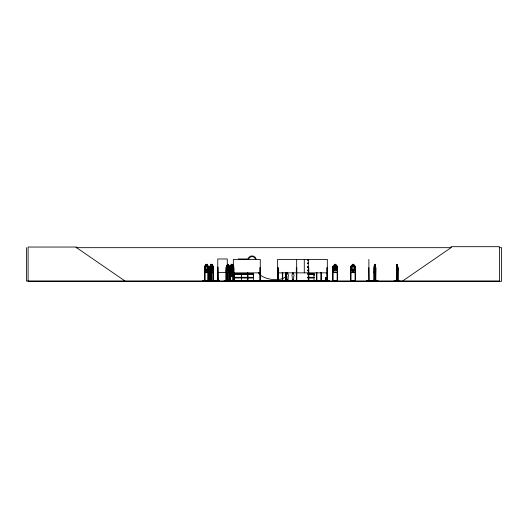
<?xml version="1.0" encoding="UTF-8"?>
<svg xmlns="http://www.w3.org/2000/svg" width="528" height="528" viewBox="0 0 528 528"><rect width="100%" height="100%" fill="white"/><g stroke="black" fill="none" stroke-linecap="round" stroke-linejoin="round"><path stroke-width="0.79" d="M241.494 275.748L241.494 274.197L241.494 277.292M253.453 275.748L253.453 274.197L235.204 274.197M314.015 275.748L314.015 274.197L307.725 274.197M257.842 280.777L262.885 280.757M366.452 280.777L371.494 280.757M325.802 280.988L325.934 277.801L326.08 280.19M325.776 279.391L325.908 277.801L325.327 280.751M397.637 272.653L397.795 266.561L397.333 265.98M374.134 272.653L375.474 272.653L375.593 266.587L375.065 265.98M375.474 272.653L375.665 271.009M394.093 280.777L400.356 281.028M371.679 280.777L378.14 280.777M211.002 266.567L210.778 268.099C210.335 262.614 210.269 274.567 210.784 268.838C211.543 275.517 210.817 259.618 211.048 269.676M215.932 280.599L219.608 280.612L216.018 280.335M325.862 277.801L325.347 280.751M211.042 271.003L211.246 269.676M230.531 269.663L230.888 268.006M210.322 265.98L210.223 281.002M210.256 266.594L210.375 265.98M325.116 280.988L325.822 277.801L326.839 280.988M229.046 272.6L229.482 266.561L229.06 265.98M229.482 271.009L229.073 272.653L226.538 272.653L226.208 271.009L226.591 265.98M325.07 280.988L325.816 277.801M396.455 281.028L396.462 266.567L396.62 266.033L397.683 266.033M232.3 280.988L232.373 280.612L327.505 280.54M213.094 272.653L213.569 271.009L213.127 272.653L210.085 272.653M249.737 281.028L254.78 280.751L224.149 280.962L235.435 280.777M208.54 271.009L208.052 272.653L204.917 272.653L204.508 271.009M280.513 280.988L288.367 281.021L288.275 280.295L288.394 281.028M374.194 265.98L373.996 281.028M275.84 280.988L279.424 280.751L275.827 280.995M275.854 280.771L279.398 280.757M306.524 280.988L310.101 281.028M211.134 280.988L211.391 267.577M202.897 280.995L215.101 280.777L207.088 280.995M202.924 280.777L205.92 281.028L202.924 280.962M355.516 271.003L354.961 272.6L351.153 272.6M355.568 271.009L355.001 272.653L351.113 272.653L350.599 271.009L350.658 266.594L351.127 265.98L352.315 265.98L352.255 264.323L353.912 264.323L353.859 272.653M210.665 266.033L210.408 269.676M233.072 280.995L233.013 281.021C232.894 284.011 233.079 260.443 231.937 268.099L231.158 266.554L231.739 268.475L231.079 270.448L231.957 268.838L232.782 270.475L232.155 268.481L232.749 266.554L231.541 266.587L231.04 274.078L231.541 274.633L231.554 276.342M231.541 264.376L231.033 269.676L231.541 271.003L231.541 274.078L232.089 272.567L232.927 274.019L232.287 272.191L232.947 270.217L232.069 271.828L231.343 270.184L231.865 272.184L231.277 274.111L232.485 274.078L232.987 266.587L232.485 266.033L232.472 264.323L232.518 265.98L233.812 265.98M229.093 280.995L228.987 280.54M229.304 280.988L229.403 266.587L229.046 266.033M233.29 280.962L233.363 259.4L260.278 259.4L260.317 281.028M285.806 281.021L285.787 272.323M286.084 280.962L286.156 272.435M350.48 280.995L350.599 266.567M210.929 270.389L211.603 268.838L212.309 270.435L212.718 270.382L211.86 268.481L212.672 266.581L210.665 266.587L210.665 269.676L212.243 269.676L212.296 266.567L211.583 268.099L210.936 266.64M233.191 274.633L233.495 274.072M230.769 265.98L230.446 266.567L230.987 266.567M230.815 265.98L230.498 281.028M209.623 281.028L209.722 266.567L210.131 265.98L211.319 265.98L211.451 266.587L211.431 281.028M209.768 266.594L210.151 266.033L213.101 266.033L213.49 266.587L213.49 281.028M204.943 281.028L204.897 267.577L204.428 267.577L204.442 281.028L204.541 266.567L204.93 265.98L205.913 265.98M204.541 266.567L204.963 265.98M232.993 274.078L232.485 274.633L232.485 276.289M286.612 272.435L286.737 281.015M287.859 280.942L287.951 281.021M292.274 281.015C291.641 281.503 292.393 279.536 292.268 280.764M293.495 280.883L293.832 281.028M293.588 281.021L293.825 280.295L293.931 281.028L292.024 280.949L293.766 280.764M205.913 266.033L205.247 266.587L205.247 269.676L205.913 271.003L207.161 271.003L207.827 269.676L207.827 266.587L207.161 266.033M287.159 272.732L286.876 274.435A1.122 1.122 0 0 0 286.466 274.844M292.697 272.732L292.413 274.435A1.122 1.122 0 0 0 292.182 276.197L292.413 280.52L293.535 280.52L293.766 276.197A1.122 1.122 0 0 0 293.535 274.435L293.258 272.732M307.705 270.316L308.656 270.442M402.56 281.028L451.031 247.672L451.031 246.688L499.495 246.688L499.495 281.028L26.4 281.028L26.4 247.672M352.315 266.033L351.483 266.587L351.483 269.676L352.315 271.003L353.859 271.003L354.684 269.676L354.684 266.587L353.859 266.033M286.499 281.028L287.067 281.015M288.288 280.942L287.714 280.988L287.701 279.781L287.186 279.781L287.186 280.764M292.149 281.028L292.578 281.028M332.508 280.995L333.142 280.54M75.953 247.672L451.282 247.672M499.125 247.672L501.6 247.672L501.6 281.312L28.103 281.312L28.103 247.038L76.573 247.038L76.573 247.672L125.037 281.028M238.247 258.977L247.757 258.977M307.718 259.888L308.656 259.882M307.718 260L308.642 260.014M307.732 260.198L308.662 260.198M307.725 262.997L308.649 262.997M307.679 263.208L308.616 263.208M307.679 263.399L308.616 263.399M307.725 263.617L308.649 263.617M210.599 265.98L210.599 264.323L212.289 264.323L212.289 265.98L213.114 265.98L213.53 266.561M227.284 264.323L228.406 264.323L228.367 266.033L228.908 266.587L228.908 269.676L228.367 271.003L227.363 271.003L226.822 269.676L227.363 264.376M207.161 264.376L205.88 264.376L205.913 272.653M210.613 264.376L212.243 264.376M227.324 264.376L228.367 264.376M231.139 264.376L232.683 264.376L232.683 266.033M335.92 264.376L334.376 264.376L334.376 266.033L333.544 266.587L333.544 269.676L334.376 271.003L335.92 271.003L336.745 269.676L336.745 266.587L335.92 266.033L335.973 264.323L334.316 264.323L334.316 265.98L333.188 265.98L332.66 266.567L332.633 281.028M353.859 264.376L352.315 264.376L352.315 272.653M374.53 264.376L375.098 264.376M396.891 264.376L397.373 264.376M210.976 264.653L210.976 265.208M231.416 264.653L232.412 264.653M374.953 264.653L374.953 265.208M207.161 265.98L208.072 265.98L208.54 266.561L208.567 281.028M226.552 265.98L227.33 265.98M228.36 265.98L229.099 265.98M231.502 265.98L229.957 265.98L229.429 266.567L229.984 266.033L233.792 266.033M335.973 265.98L337.042 265.98L337.63 266.561L337.63 281.028M353.859 265.98L354.981 265.98L355.568 266.561L355.509 281.028M374.563 265.98L374.015 266.567M396.924 265.98L396.462 266.567M204.95 266.033L208.052 266.033M226.565 266.033L229.086 266.033M333.214 266.033L337.022 266.033L337.577 266.587M351.153 266.033L354.961 266.033M374.147 266.033L375.461 266.033M208.039 265.98L208.54 266.561M209.689 266.567L210.151 272.6L213.101 272.6M226.208 266.567L226.156 281.028M233.125 265.98L233.528 266.561L233.528 274.098L233.204 274.685L230.855 274.685M375.421 265.98L375.665 266.561M205.913 266.587L207.161 266.587M352.315 266.587L353.859 266.587M307.725 266.706L308.649 266.706M307.679 266.924L308.616 266.924M307.679 267.115L308.616 267.115M217.774 267.155L218.077 280.612M307.725 267.333L308.649 267.333M208.527 267.577L208.052 267.577L207.973 281.028M213.49 267.577L213.028 267.577L212.989 281.028M228.974 267.577L229.858 267.577L229.858 281.028M233.033 267.577L233.818 267.577L233.831 281.028L233.818 267.577M277.622 267.577L278.071 267.577L278.111 281.028M308.306 267.577L308.748 267.577L308.788 281.028M332.633 267.577L333.089 267.577L333.142 281.028M337.577 267.577L337.121 267.577L337.174 281.028M350.618 267.577L351.074 267.577L351.021 281.028M355.562 267.577L355.106 267.577L355.054 281.028M368.881 267.577L369.059 281.028M374.009 267.577L374.174 281.028M396.455 267.577L396.766 281.028M230.848 268.006L233.264 268.006L233.574 269.656L233.218 268.006M205.913 269.676L207.161 269.676M231.541 269.676L232.485 269.663M352.315 269.676L353.859 269.676M307.718 270.587L308.642 270.587M307.732 270.778L308.662 270.778M209.689 271.009L210.118 272.653M210.19 271.009L210.316 272.653M226.208 271.009L226.585 272.653M231.541 271.003L232.485 270.989M233.528 271.009L233.138 272.653L230.762 272.653L230.446 271.009L230.802 272.653M374.015 271.009L374.187 272.653M396.462 271.009L396.607 272.653L397.69 272.653M217.774 272.435L227.291 272.435M204.95 272.6L208.052 272.6M226.565 272.6L229.086 272.6M230.789 272.6L233.158 272.6M374.147 272.6L375.461 272.6M396.568 272.6L397.683 272.6M233.363 272.857L260.278 272.857M277.622 272.857L308.134 272.857M308.306 272.857L327.334 272.857M235.204 273.577L253.46 273.577M307.725 273.577L314.021 273.577M235.158 273.794L253.499 273.794M307.679 273.794L314.061 273.794M235.158 273.986L253.499 273.986M307.679 273.986L314.061 273.986M230.498 274.105L230.901 274.685M235.204 277.292L253.46 277.292L253.46 274.197M307.725 277.292L314.021 277.292L314.021 274.197M235.158 277.504L253.499 277.504M307.679 277.504L314.061 277.504M235.158 277.695L253.499 277.695M307.679 277.695L314.061 277.695M235.204 277.913L253.46 277.913L253.46 280.896M307.725 277.913L314.021 277.913L314.087 281.028M218.09 280.117L217.754 280.612M227.099 280.117L227.449 280.117M247.566 280.117L247.903 280.612L247.883 272.824M286.605 280.295L286.737 280.764M229.172 280.355L225.581 280.612L229.911 280.54L229.911 281.028M204.382 280.54L204.943 280.54M208.006 280.54L208.567 280.54M209.51 280.54L210.335 280.54M211.075 280.54L211.438 280.54M212.982 280.54L213.53 280.54M230.254 280.54L230.749 280.54L230.743 281.028M337.63 280.54L337.069 280.54L337.069 281.028M350.566 280.54L351.127 280.54L351.127 281.028M355.054 280.54L355.615 280.54L355.595 281.028M373.969 280.54L374.359 280.54M375.461 280.54L375.844 281.028M396.422 280.54L396.785 280.54M397.67 280.54L398.039 280.54M292.545 280.672L293.297 280.672M294.98 280.751L298.558 280.988M316.939 280.678L320.859 280.678M325.657 281.028L329.228 280.777L323.631 281.028M333.142 280.678L337.069 280.678M351.127 280.678L355.054 280.678M207.062 280.777L215.101 280.777M224.149 280.777L254.78 280.777M314.015 280.81L306.53 280.962L314.028 280.896M329.234 280.988L325.684 280.777M286.506 280.764L286.968 281.015M321.466 280.988L321.42 280.54M287.72 272.732L287.998 274.435A1.122 1.122 0 0 1 288.235 276.197L287.998 280.52L286.876 280.52L286.645 276.197A1.122 1.122 0 0 1 286.466 275.966M212.243 266.033L212.883 266.587L212.883 269.676L212.243 271.003L210.665 271.003L210.461 269.676M286.506 280.883L286.664 280.54M230.578 274.078L230.914 274.633M210.811 267.326L211.332 268.475M230.551 266.752L230.604 281.028M332.66 271.009L333.175 272.653L337.062 272.653L337.63 271.009L337.022 272.6L333.214 272.6L332.719 271.003L332.719 266.594M229.429 271.009L229.944 272.653M397.637 265.98L397.861 281.028M326.093 277.801L326.621 280.19M326.264 280.988L326.007 277.801L326.641 280.988M396.66 269.676L396.891 271.003L397.32 271.003L397.386 264.323L396.871 264.323L396.66 266.587L396.686 281.028M326.047 277.801L326.41 280.19M249.645 280.54L246.048 280.612M210.256 271.003L210.368 272.653M398.039 281.028L398 267.577L397.69 281.028L397.795 280.54M396.581 267.577L396.601 281.028M375.817 281.028L375.811 267.577L375.481 281.028M375.613 266.561L375.646 281.028M375.606 280.54L375.58 281.028M375.098 266.033L375.118 264.323L374.51 264.323L374.26 269.676L374.53 271.003L375.045 271.003C375.309 258.152 375.586 275.986 374.86 268.838C374.603 274.072 373.54 265.3 375.045 266.587L375.045 269.676L374.53 269.676L374.53 266.587L374.854 268.099L375.289 266.554L375.045 264.376M374.326 272.323L374.339 281.028M374.213 280.54L374.24 281.028M368.887 259.4L368.881 281.028M355.159 280.54L355.159 281.028M350.671 280.54L350.671 281.028M337.524 280.54L337.524 281.028M333.036 280.54L333.036 281.028M327.459 281.028L327.459 267.577L327.01 267.577L327.03 281.028M327.334 281.028L327.334 259.4L277.622 259.4L277.642 281.028M327.274 280.54L327.287 281.028M327.129 267.577L327.116 281.028M326.971 280.54L326.931 281.028M326.218 280.612L326.218 281.028M325.519 280.612L325.519 281.028M321.367 272.323L321.314 281.028M320.965 280.54L320.965 281.028M320.912 272.323L320.859 281.028M316.886 272.323L316.939 281.028M316.833 280.54L316.833 281.028M316.477 280.54L316.477 281.028M316.43 272.323L316.378 281.028M313.124 280.54L313.111 281.028M313.018 280.54L313.018 281.028M312.616 280.54L312.668 281.028M312.563 280.678L312.563 281.028M308.629 267.577L308.662 281.028M308.55 280.54L308.57 281.028M308.425 267.577L308.425 281.028M308.306 259.4L308.326 281.028L308.266 280.54M307.626 280.612L307.626 281.028M304.28 259.4L304.28 272.857M296.756 281.028L296.776 267.577L296.333 267.577L296.333 281.028M296.657 259.4L296.657 281.028M296.597 280.54L296.578 281.028M296.452 267.577L296.419 281.028M296.294 280.54L296.294 281.028M295.733 280.612L295.733 281.028M293.238 280.764L293.238 279.781L292.723 279.781L292.723 280.764M286.209 280.54L286.209 281.028M285.978 280.54L285.978 281.028L285.912 272.323M285.701 280.54L285.701 281.028M285.595 272.323L285.556 281.028M285.47 272.323L285.43 281.028M282.797 280.54L282.797 281.028M282.764 272.323L282.671 281.028M282.638 272.323L282.579 281.028M282.44 272.323L282.5 281.028M282.407 280.54L282.335 281.028L282.315 272.323M277.946 267.577L277.985 281.028M277.893 280.54L277.82 281.028M277.748 267.577L277.801 281.028M277.589 280.54L277.504 281.028M276.527 280.612L276.527 281.028M261.175 280.612L261.175 281.028M260.33 280.54L260.344 281.028L260.449 267.577L259.822 267.577L259.875 281.028M259.769 280.54L259.769 281.028M247.724 272.824L247.705 280.612M247.599 272.824L247.586 280.612M241.501 277.913L241.501 280.896M234.392 280.54L234.392 281.028L234.34 272.323M233.937 280.54L233.937 281.028M233.488 266.561L233.442 281.028M233.171 267.577L233.171 281.028L233.138 280.54M232.742 265.98L232.742 264.323L231.086 264.323L231.139 266.033L230.314 266.587L230.314 269.676M232.531 274.633L232.564 276.342L231.508 276.342L231.508 274.685M232.313 264.653L232.313 265.208L231.706 265.208L231.706 264.653M231.502 264.323L231.495 266.033M230.696 281.028L230.71 267.577L230.294 267.577L230.294 281.028M230.3 280.54L230.399 281.028M229.456 280.54L229.456 281.028M229.271 270.739L229.218 281.028L229.106 267.577M228.974 270.739L228.941 281.028M227.416 272.019L227.416 280.612M227.291 266.099L227.291 258.977L217.774 258.977L217.774 280.612M227.291 272.019L227.238 280.612M227.132 272.019L227.113 280.612M226.519 281.028L226.486 267.577L226.057 267.577L226.057 281.028M226.354 270.739L226.387 281.028M226.281 280.54L226.241 281.028M217.899 267.155L217.952 280.612M213.378 267.577L213.418 281.028M213.305 280.54L213.319 281.028M213.213 280.54L213.193 281.028M213.14 267.577L213.094 281.028M212.249 264.323L212.21 266.033M211.286 267.577L211.286 281.028M211.167 281.028L211.002 264.323L211.055 265.98M210.652 264.323L210.613 266.033M210.309 281.028L210.296 267.577L209.557 267.577L209.557 281.028M210.124 267.577L210.137 281.028M210.019 267.577L209.999 281.028L209.906 267.577M209.834 280.54L209.741 281.028M208.507 266.561L208.501 281.028M208.362 280.54L208.349 281.028M208.23 280.54L208.217 281.028M208.157 267.577L208.118 281.028M207.207 265.98L207.207 264.323L205.841 264.323L205.874 265.98M207.174 264.323L207.161 272.653M204.798 267.577L204.838 281.028M204.725 280.54L204.739 281.028M204.58 266.594L204.58 271.003M204.587 280.54L204.607 281.028M286.084 276.157A14.474 6.758 8.2 0 1 271.762 279.391A14.474 6.758 8.2 0 1 258.304 272.507M247.942 259.024A4.237 4.237 0 0 1 256.133 259.024M248.688 259.208A3.538 3.538 0 0 1 255.526 259.208M288.361 280.757L280.52 280.777L288.361 280.771M397.577 270.382L397.175 268.838C396.957 273.827 395.927 265.782 397.32 266.587L397.32 269.676L396.891 269.676L396.891 266.587L397.168 268.099L397.538 266.554L397.577 270.382M211.451 271.003L211.266 272.653L211.464 271.009M228.749 270.382L227.812 268.838L226.882 270.448L227.581 268.475L226.967 266.554L227.792 268.099L228.71 266.581L228.03 268.481L228.749 270.382M336.593 270.382L336.065 270.435L335.155 268.838C334.528 271.339 332.482 270.844 334.798 268.475C332.607 266.574 334.561 265.584 335.128 268.099C335.749 265.716 337.729 266.218 335.485 268.481L336.593 270.382M292.466 280.883L292.043 280.883L292.453 280.949M206.936 264.653L206.138 264.653L206.138 265.208L206.936 265.208L206.936 264.653M212.032 264.653L211.259 264.653L211.259 265.208L212.032 265.208L212.032 264.653M228.188 264.653L227.542 264.653L227.542 265.208L228.188 265.208L228.188 264.653M335.643 264.653L334.646 264.653L334.646 265.208L335.643 265.208L335.643 264.653M353.582 264.653L352.585 264.653L352.585 265.208L353.582 265.208L353.582 264.653M397.241 264.653L396.964 265.208L397.241 264.653M228.367 266.587L227.363 266.587L227.363 269.676L228.367 269.676L228.367 266.587M335.92 266.587L334.376 266.587L334.376 269.676L335.92 269.676L335.92 266.587M308.662 270.23L307.732 270.23L308.642 270.31M232.32 275.458L231.713 275.458L231.713 276.012L232.32 276.012L232.32 275.458"/></g></svg>
